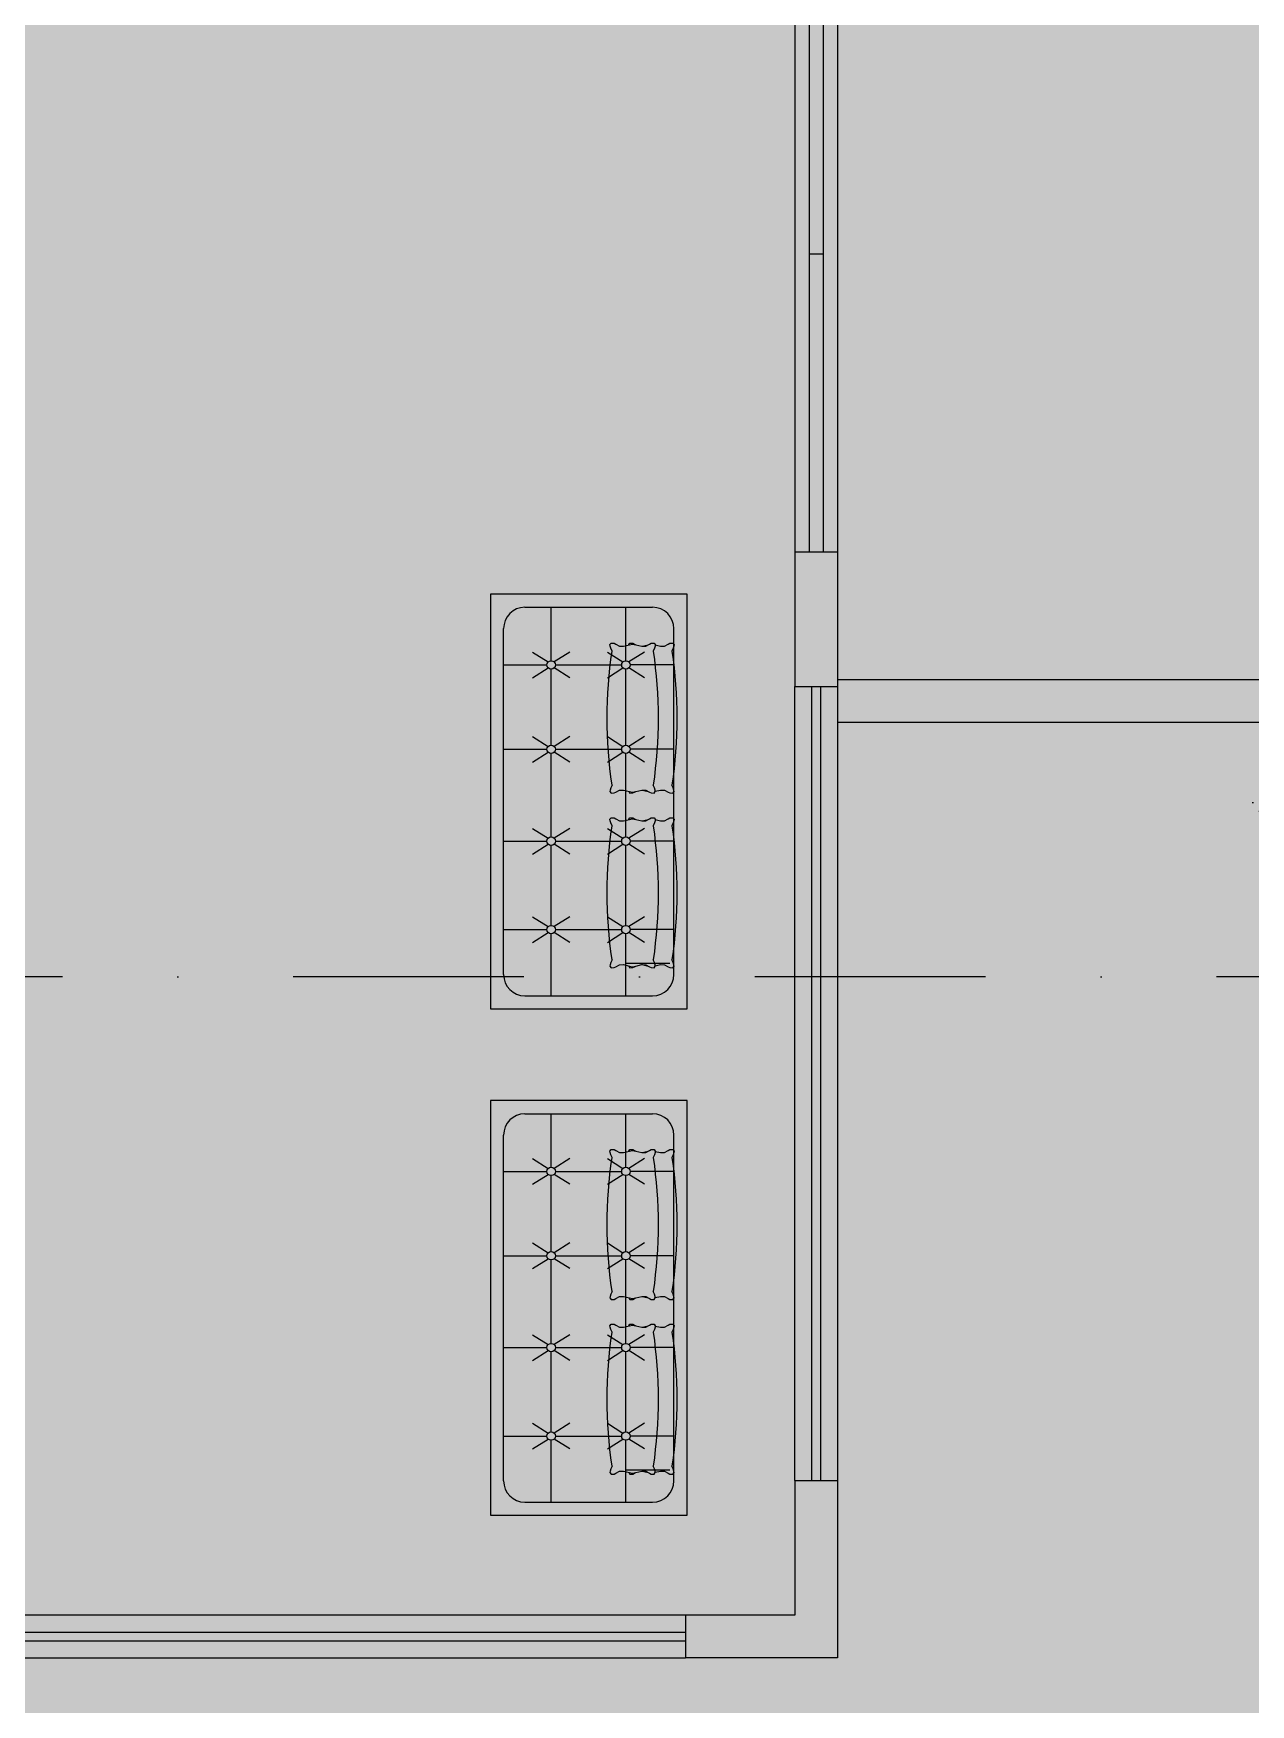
# Model space of a CAD drawing. Header units: centimetres. Extents: x 0 to 1099704, y -139216 to 99734.
# Drawn here: x 849746 to 850175, y -23243 to -22653 of the extents above; entities that cross this region are included whole.
import ezdxf

# ---------------------------------------------------------------- set-up
doc = ezdxf.new("R2010")
doc.units = ezdxf.units.CM
doc.header["$LTSCALE"] = 4
doc.linetypes.add('DASHDOT', pattern=[25.4, 12.7, -6.35, 0, -6.35])
for name, color, linetype in [('0.1', 1, 'Continuous'), ('0.2', 2, 'Continuous'), ('0.4', 4, 'Continuous'), ('0.6', 6, 'Continuous'), ('AIT-LAY-HTC', 254, 'Continuous'), ('AIT-LAY-MOB', 2, 'Continuous'), ('B-CORTE', 4, 'DASHDOT')]:
    doc.layers.add(name, color=color, linetype=linetype)

# ---------------------------------------------------------------- blocks, each defined once
blk = doc.blocks.new('A$C488113EE')
at = {"layer": 'AIT-LAY-HTC'}
h = blk.add_hatch(color=252, dxfattribs=at)
h.paths.add_polyline_path([(0.6737887888205023, 0.2598102904031308), (0.6825704459604651, 0.2765291510790462), (0.686741961552741, 0.2849983556306626), (0.6874667224078621, 0.2987345476632051), (0.6802739420997739, 0.3035019179134402), (0.6732953346212014, 0.3030251787246705), (0.6635821684544965, 0.2999555357794002), (0.650774633246499, 0.2937785234166661, 0.07309790113373814), (0.03669210851637672, 0.2937785234166661), (0.02388457330826554, 0.2999555357793788), (0.01417140714167431, 0.303025178724674), (0.007192799663073401, 0.3035019179134402), (1.935492832672026e-08, 0.2987345476631766), (0.0007247802101346679, 0.2849983556305773), (0.00489629580295059, 0.276529151079064), (0.01367795294234497, 0.2598102904032693), (0.01434502991551767, 0.2418521493647141), (0.008670229668496177, 0.2176499509981973), (0.01417140714170273, 0.2172741415127106), (0.0238845733082087, 0.2142044985675007), (0.03669210851637672, 0.2080274862047311, -0.07309790113373814), (0.650774633246499, 0.2080274862047311), (0.6635821684545817, 0.2142044985675149), (0.6732953346212298, 0.2172741415127071), (0.6787965120943227, 0.2176499509982008), (0.673121711847358, 0.2418521493647923)])
h.paths.add_polyline_path([(0.6729431969841073, 0.1568624521019757), (0.6731889211572479, 0.1579104299904692), (0.6737887888205307, 0.1740592531912881), (0.6825704459608914, 0.1907781138686353), (0.6867419615527126, 0.1992473184185393), (0.687466722407919, 0.212983510451263), (0.6802739420998591, 0.2177508807015052), (0.673295334621173, 0.2172741415127035), (0.6635821684546102, 0.2142044985674225), (0.650774633246499, 0.2080274862047311, 0.07309790113373814), (0.03669210851637672, 0.2080274862047311), (0.02388457330800975, 0.2142044985675149), (0.01417140714167431, 0.2172741415127035), (0.007192799663073401, 0.2177508807015016), (1.935498517013912e-08, 0.2129835104512097), (0.0007247802101346679, 0.1992473184185464), (0.004896295803632711, 0.1907781138645781), (0.01367795294231655, 0.1740592531912384), (0.01427782060568461, 0.1579104299903022), (0.0145235447787968, 0.1568624521020041), (0.007889004141105715, 0.128567100443302), (0.004990184934939634, 0.1139869334958696), (0.007889004140992029, 0.09940676654948888), (0.01434502991563136, 0.07187275483892464), (0.01367795294231655, 0.05391461380055773), (0.004896295803007433, 0.03719575312599588), (0.0007247802100778244, 0.02872654857315027), (1.935495674842969e-08, 0.01499035654061842), (0.007192799663073401, 0.01022298629034779), (0.01417140714167431, 0.01069972547908904), (0.02388457330815186, 0.01376936842437715), (0.03669210851637672, 0.01994638078712185, 0.07309790113373545), (0.6507746332464421, 0.01994638078712896), (0.6635821684544965, 0.01376936842437715), (0.673295334621173, 0.01069972547912101), (0.6802739420997739, 0.01022298629035134), (0.6874667224079758, 0.01499035654060776), (0.6867419615527126, 0.02872654857321422), (0.6825704459602093, 0.037195753124454), (0.6737887888205591, 0.05391461380061102), (0.6731217118472728, 0.07187275483872568), (0.67957773762177, 0.09940676654861491), (0.6824765568279361, 0.1139869334959869), (0.6795777376219405, 0.1285671004419626)])
h.paths.add_polyline_path([(1.47972342017971, 0.09940676654824188), (1.482622239385847, 0.1139869334959016), (1.479723420179624, 0.1285671004441191), (1.473088879542075, 0.1568624521019331), (1.473334603715131, 0.1579104299905048), (1.473934471378499, 0.1740592531913023), (1.482716128518462, 0.1907781138678537), (1.486887644110681, 0.1992473184185357), (1.48761240496583, 0.2129835104512239), (1.480419624657742, 0.2177508807015052), (1.473441017179169, 0.2172741415127071), (1.463727851012493, 0.2142044985674971), (1.45092031580441, 0.2080274862047311, 0.07309790113373472), (0.8368377910743163, 0.2080274862047311), (0.824030255866063, 0.2142044985675149), (0.8143170896996139, 0.2172741415127071), (0.807338482221013, 0.2177508807015087), (0.8001457019128964, 0.2129835104512168), (0.8008704627681595, 0.1992473184185677), (0.8050419783593838, 0.1907781138691895), (0.8138236355002846, 0.1740592531912171), (0.8144235031635674, 0.1579104299904941), (0.8146692273367933, 0.1568624521021), (0.8080346866988748, 0.1285671004427655), (0.8051358674928224, 0.1139869334959052), (0.8080346866990453, 0.099406766548924), (0.8144907124735141, 0.07187275483867239), (0.813823635500313, 0.05391461380067852), (0.8050419783611176, 0.0371957531259568), (0.8008704627680459, 0.02872654857326751), (0.8001457019128964, 0.01499035654061132), (0.8073384822209846, 0.01022298629034424), (0.8143170896995571, 0.01069972547911746), (0.824030255866063, 0.01376936842436649), (0.8368377910743163, 0.01994638078712185, 0.07309790113373886), (1.45092031580441, 0.01994638078711475), (1.463727851012635, 0.01376936842435939), (1.473441017179084, 0.01069972547909259), (1.480419624657685, 0.01022298629034779), (1.487612404965915, 0.01499035654059711), (1.486887644110681, 0.0287265485731929), (1.482716128518149, 0.03719575312391754), (1.473934471378442, 0.05391461380053997), (1.473267394405241, 0.07187275483878253)])
h.paths.add_polyline_path([(1.47393447137847, 0.2598102904031698), (1.482716128516813, 0.2765291510777672), (1.486887644110681, 0.2849983556305773), (1.487612404965915, 0.2987345476631944), (1.480419624657742, 0.3035019179134402), (1.473441017179141, 0.303025178724674), (1.463727851012493, 0.2999555357794108), (1.45092031580441, 0.2937785234166661, 0.07309790113373472), (0.8368377910743163, 0.2937785234166661), (0.8240302558661199, 0.2999555357794215), (0.8143170896996139, 0.3030251787246669), (0.8073384822209846, 0.3035019179134402), (0.8001457019128679, 0.2987345476631909), (0.8008704627681027, 0.2849983556306235), (0.805041978361487, 0.2765291510767796), (0.8138236355002277, 0.2598102904032658), (0.8144907124734857, 0.2418521493649273), (0.8088159122264358, 0.2176499509982044), (0.8143170896996708, 0.2172741415127106), (0.8240302558662904, 0.2142044985674403), (0.8368377910743163, 0.2080274862047311, -0.07309790113373472), (1.45092031580441, 0.2080274862047311), (1.463727851012408, 0.2142044985674545), (1.473441017179113, 0.2172741415127035), (1.478942194652291, 0.2176499509981973), (1.473267394405269, 0.241852149364842)])
blk.add_line((0.01901602203514585, 0.2849983556302398), (0.01901602203514585, 0.08430472682137591))
for points in [[(0.008670229668496177, 0.2176499509981973), (0.01434502991557451, 0.2418521493648775), (0.01367795294234497, 0.2598102904031983), (0.004896295802637951, 0.276529151078666), (0.0007247802101346679, 0.2849983556305808), (1.935495674842969e-08, 0.2987345476631909), (0.007192799663073401, 0.3035019179134402), (0.01417140714167431, 0.3030251787246705), (0.02388457330826554, 0.2999555357794357), (0.03669210851637672, 0.2937785234166661)], [(0.6787965120943795, 0.2176499509981973), (0.6731217118473012, 0.2418521493648775), (0.6737887888205307, 0.2598102904031983), (0.6825704459602946, 0.2765291510786945), (0.686741961552741, 0.2849983556305808), (0.687466722407919, 0.2987345476631909), (0.6802739420998023, 0.3035019179134402), (0.6732953346212014, 0.3030251787246705), (0.6635821684546102, 0.2999555357794357), (0.650774633246499, 0.2937785234166661)], [(0.8088159122264074, 0.2176499509981973), (0.8144907124735141, 0.2418521493648775), (0.8138236355002846, 0.2598102904031983), (0.8050419783605207, 0.2765291510786945), (0.8008704627680743, 0.2849983556305808), (0.8001457019128679, 0.2987345476631909), (0.8073384822209846, 0.3035019179134402), (0.8143170896996139, 0.3030251787246705), (0.8240302558662052, 0.2999555357794357), (0.8368377910743163, 0.2937785234166661)], [(1.478942194652319, 0.2176499509981973), (1.473267394405241, 0.2418521493648775), (1.47393447137847, 0.2598102904031983), (1.482716128518177, 0.276529151078666), (1.486887644110681, 0.2849983556305808), (1.487612404965859, 0.2987345476631909), (1.480419624657742, 0.3035019179134402), (1.473441017179141, 0.3030251787246705), (1.46372785101255, 0.2999555357794357), (1.45092031580441, 0.2937785234166661)], [(0.03669210851637672, 0.01994638078712185), (0.02388457330826554, 0.0137693684243807), (0.01417140714167431, 0.01069972547908904), (0.00719279966304498, 0.01022298629034779), (1.935495674842969e-08, 0.01499035654056868), (0.0007247802101346679, 0.02872654857317869), (0.004896295802637951, 0.03719575312509349), (0.01367795294234497, 0.05391461380056128), (0.01434502991557451, 0.071872754838882), (0.007889004141048872, 0.09940676654894176), (0.004990184934939634, 0.1139869334958981), (0.007889004141048872, 0.1285671004428544), (0.01434502991557451, 0.1561011121529425), (0.01367795294234497, 0.1740592531912348), (0.004896295802637951, 0.1907781138667595), (0.0007247802101346679, 0.1992473184186174), (1.935495674842969e-08, 0.2129835104512274), (0.007192799663073401, 0.2177508807015052), (0.01417140714167431, 0.2172741415127071), (0.02388457330826554, 0.2142044985674723), (0.03669210851637672, 0.2080274862047311)], [(0.01427782060562777, 0.1558144742132477), (0.01434502991557451, 0.1576237920508454), (0.00792175467040579, 0.1850181275128371)], [(0.6507746332464706, 0.01994638078712185), (0.6635821684546102, 0.0137693684243807), (0.6732953346212014, 0.01069972547911746), (0.6802739420998023, 0.01022298629034779), (0.687466722407919, 0.01499035654059711), (0.686741961552741, 0.02872654857320711), (0.6825704459602946, 0.03719575312509349), (0.6737887888205307, 0.05391461380058971), (0.6731217118473012, 0.07187275483891042), (0.6795777376217984, 0.09940676654897018), (0.6824765568279361, 0.1139869334959265), (0.6795777376217984, 0.1285671004428544), (0.6731217118473012, 0.1561011121529425), (0.6737887888205307, 0.1740592531912348), (0.6825704459602946, 0.1907781138667595), (0.686741961552741, 0.1992473184186174), (0.687466722407919, 0.2129835104512274), (0.6802739420998023, 0.2177508807015052), (0.6732953346212014, 0.2172741415127071), (0.6635821684546102, 0.2142044985674723), (0.650774633246499, 0.2080274862047311)], [(0.6731889211572479, 0.1558144742132761), (0.6731217118473012, 0.1576237920508738), (0.6795449870925268, 0.1850181275128371)], [(0.8368377910743163, 0.01994638078712185), (0.8240302558662052, 0.0137693684243807), (0.8143170896996139, 0.01069972547911746), (0.8073384822209846, 0.01022298629034779), (0.8001457019128679, 0.01499035654059711), (0.8008704627680743, 0.02872654857320711), (0.8050419783605207, 0.03719575312509349), (0.8138236355002846, 0.05391461380058971), (0.8144907124735141, 0.07187275483891042), (0.8080346866989885, 0.09940676654897018), (0.8051358674928792, 0.1139869334959265), (0.8080346866989885, 0.1285671004428544), (0.8144907124735141, 0.1561011121529425), (0.8138236355002846, 0.1740592531912348), (0.8050419783605207, 0.1907781138667595), (0.8008704627680743, 0.1992473184186174), (0.8001457019128679, 0.2129835104512274), (0.8073384822209846, 0.2177508807015052), (0.8143170896996139, 0.2172741415127071), (0.8240302558662052, 0.2142044985674723), (0.8368377910743163, 0.2080274862047311)], [(0.8144235031635674, 0.1558144742132761), (0.8144907124735141, 0.1576237920508738), (0.8080674372282886, 0.1850181275128371)], [(1.45092031580441, 0.01994638078712185), (1.46372785101255, 0.0137693684243807), (1.473441017179141, 0.01069972547908904), (1.480419624657742, 0.01022298629034779), (1.487612404965859, 0.01499035654056868), (1.486887644110681, 0.02872654857317869), (1.482716128518177, 0.03719575312509349), (1.47393447137847, 0.05391461380056128), (1.473267394405241, 0.071872754838882), (1.479723420179738, 0.09940676654894176), (1.482622239385876, 0.1139869334958981), (1.479723420179738, 0.1285671004428544), (1.473267394405241, 0.1561011121529425), (1.47393447137847, 0.1740592531912348), (1.482716128518177, 0.1907781138667595), (1.486887644110681, 0.1992473184186174), (1.487612404965859, 0.2129835104512274), (1.480419624657742, 0.2177508807015052), (1.473441017179141, 0.2172741415127071), (1.46372785101255, 0.2142044985674723), (1.45092031580441, 0.2080274862047311)], [(1.473334603715159, 0.1558144742132477), (1.473267394405241, 0.1576237920508454), (1.479690669650381, 0.1850181275128371)], [(0.008670229668496177, 0.09607495320559067), (0.00719279966304498, 0.09597402350228279), (1.935495674842969e-08, 0.1007413937525321), (0.0007247802101346679, 0.1144775857851705), (0.004896295802637951, 0.1229467903370285), (0.00792175467040579, 0.1287067766909793)], [(0.6787965120943795, 0.09607495320559067), (0.6802739420998023, 0.09597402350228279), (0.687466722407919, 0.1007413937525605), (0.686741961552741, 0.1144775857851705), (0.6825704459602946, 0.1229467903370285), (0.6795449870925268, 0.1287067766909793)], [(0.8088159122264074, 0.09607495320559067), (0.8073384822209846, 0.09597402350228279), (0.8001457019128679, 0.1007413937525605), (0.8008704627680743, 0.1144775857851705), (0.8050419783605207, 0.1229467903370285), (0.8080674372282886, 0.1287067766909793)], [(1.478942194652319, 0.09607495320559067), (1.480419624657742, 0.09597402350228279), (1.487612404965859, 0.1007413937525321), (1.486887644110681, 0.1144775857851705), (1.482716128518177, 0.1229467903370285), (1.479690669650381, 0.1287067766909793)]]:
    blk.add_lwpolyline(points)
for centre, radius, start, end in [((0.3437333708814378, -1.795205175731365), 2.111427770988389, 81.63846911779682, 98.36153088219987), ((1.143879053439349, -1.795205175731365), 2.111427770988389, 81.63846911779682, 98.36153088219987), ((0.3437333708814378, -1.880956212943328), 2.111427770988389, 81.63846911779682, 98.36153088219987), ((1.143879053439349, -1.880956212943328), 2.111427770988389, 81.63846911779682, 98.36153088219987), ((0.3437333708814663, 2.108930079935124), 2.111427770988327, 261.6384691177968, 278.3615308822032), ((1.143879053439349, 2.108930079935096), 2.111427770988327, 261.6384691177968, 278.3615308822032)]:
    blk.add_arc(centre, radius, start, end)
blk = doc.blocks.new('A$C5116721E')
at = {"layer": 'AIT-LAY-HTC'}
blk.add_hatch(color=252, dxfattribs=at).paths.add_polyline_path([(1.859999996661494, 0.8600000239219776), (-0.04000000333849907, 0.8600000239219776), (-0.04000000333849926, -0.03999997607780792), (1.859999996661494, -0.03999997607780777)])
h = blk.add_hatch(color=255, dxfattribs=at)
edge = h.paths.add_edge_path()
edge.add_line((1.799999996661512, 0.5822222461448945), (1.555121407617008, 0.5822222461447808))
edge.add_ellipse((1.535815036425873, 0.5822222461447808), major_axis=(-0.01365166598936922, 0.01365166598936922), ratio=0.999999999998086, start_angle=225.0000000000549, end_angle=314.9999999999452)
edge.add_line((1.535815036425873, 0.6015286173359158), (1.535815036425873, 0.8000000239219904))
edge.add_line((1.535815036425873, 0.8000000239219904), (1.702222218883691, 0.800000023921978))
edge.add_ellipse((1.702222218883691, 0.7022222461441299), major_axis=(-0.06913932971606143, 0.0691393297160614), ratio=0.9999999999999098, start_angle=225.0000000000026, end_angle=314.99999999999744, ccw=False)
edge.add_line((1.799999996661512, 0.7022222461441299), (1.799999996661512, 0.5822222461448945))
edge = h.paths.add_edge_path()
edge.add_ellipse((1.535815036425873, 0.5822222461447808), major_axis=(0.01365166598936034, 0.01365166598936034), ratio=0.9999999999993872, start_angle=45.00000000001755, end_angle=134.9999999999824)
edge.add_line((1.516508665234738, 0.5822222461447808), (1.16865360728633, 0.5822222461447808))
edge.add_ellipse((1.149347236095196, 0.5822222461447808), major_axis=(0.0136516659893573, 0.0136516659893573), ratio=0.9999999999998321, start_angle=314.9999999999952, end_angle=405.0000000000048)
edge.add_line((1.149347236095196, 0.6015286173359158), (1.149347236095196, 0.8000000239220171))
edge.add_line((1.149347236095196, 0.8000000239220171), (1.535815036425873, 0.8000000239219904))
edge.add_line((1.535815036425873, 0.8000000239219904), (1.535815036425873, 0.6015286173359158))
edge = h.paths.add_edge_path()
edge.add_ellipse((1.535815036425873, 0.2400000239223772), major_axis=(0.01365166598936034, 0.01365166598936034), ratio=0.9999999999993872, start_angle=45.00000000001755, end_angle=134.9999999999824)
edge.add_line((1.516508665234738, 0.2400000239223772), (1.16865360728633, 0.2400000239223772))
edge.add_ellipse((1.149347236095196, 0.2400000239223772), major_axis=(0.01365166598935641, 0.01365166598935641), ratio=0.9999999999999623, start_angle=314.9999999999989, end_angle=405.000000000001)
edge.add_line((1.149347236095196, 0.2593063951135122), (1.149347236095196, 0.5629158749536476))
edge.add_ellipse((1.149347236095196, 0.5822222461447808), major_axis=(-0.01365166598935641, 0.01365166598935641), ratio=0.9999999999998702, start_angle=134.9999999999963, end_angle=225.0000000000037)
edge.add_line((1.16865360728633, 0.5822222461447808), (1.516508665234738, 0.5822222461447808))
edge.add_ellipse((1.535815036425873, 0.5822222461447808), major_axis=(0.01365166598935641, 0.01365166598935641), ratio=0.9999999999998701, start_angle=134.9999999999963, end_angle=225.0000000000037)
edge.add_line((1.535815036425873, 0.5629158749536476), (1.535815036425873, 0.2593063951135122))
edge = h.paths.add_edge_path()
edge.add_line((1.535815036425845, 0.02000002392218292), (1.149347236095196, 0.02000002392212785))
edge.add_line((1.149347236095196, 0.02000002392212785), (1.149347236095196, 0.2206936527312422))
edge.add_ellipse((1.149347236095196, 0.2400000239223772), major_axis=(-0.01365166598935641, 0.01365166598935642), ratio=0.999999999999962, start_angle=134.9999999999989, end_angle=225.0000000000011)
edge.add_line((1.16865360728633, 0.2400000239223772), (1.516508665234738, 0.2400000239223772))
edge.add_ellipse((1.535815036425873, 0.2400000239223772), major_axis=(0.01365166598935641, 0.01365166598935641), ratio=0.9999999999999623, start_angle=134.9999999999989, end_angle=225.0000000000011)
edge.add_line((1.535815036425873, 0.2206936527312422), (1.535815036425845, 0.02000002392218292))
edge = h.paths.add_edge_path()
edge.add_ellipse((1.702222218883691, 0.1177778017000559), major_axis=(0.06913932971610161, 0.06913932971610162), ratio=0.9999999999993285, start_angle=225.0000000000192, end_angle=314.9999999999808, ccw=False)
edge.add_line((1.702222218883691, 0.02000002392220779), (1.535815036425873, 0.02000002392218292))
edge.add_line((1.535815036425873, 0.02000002392218292), (1.535815036425873, 0.2206936527312422))
edge.add_ellipse((1.535815036425873, 0.2400000239223772), major_axis=(0.01365166598935001, 0.01365166598935001), ratio=0.999999999999428, start_angle=225.0000000000164, end_angle=314.9999999999836)
edge.add_line((1.55512140761698, 0.2400000239223772), (1.799999996661569, 0.2400000239224909))
edge.add_line((1.799999996661569, 0.2400000239224909), (1.799999996661569, 0.1177778017000861))
edge = h.paths.add_edge_path()
edge.add_line((1.799999996661569, 0.2400000239224909), (1.555121407617008, 0.2400000239223772))
edge.add_ellipse((1.535815036425873, 0.2400000239223772), major_axis=(-0.0136516659893701, 0.0136516659893701), ratio=0.9999999999979559, start_angle=225.0000000000586, end_angle=314.9999999999415)
edge.add_line((1.535815036425873, 0.2593063951135122), (1.535815036425873, 0.5629158749536476))
edge.add_ellipse((1.535815036425873, 0.5822222461447808), major_axis=(0.01365166598934875, 0.01365166598934875), ratio=0.9999999999995202, start_angle=225.0000000000138, end_angle=314.9999999999862)
edge.add_line((1.55512140761698, 0.5822222461447808), (1.799999996661512, 0.5822222461448945))
edge.add_line((1.799999996661512, 0.5822222461448945), (1.799999996661569, 0.2400000239224909))
edge = h.paths.add_edge_path()
edge.add_line((1.130040864904061, 0.5822222461447808), (0.747700340104501, 0.5822222461447808))
edge.add_ellipse((0.728393968913366, 0.5822222461447808), major_axis=(0.0136516659893573, 0.0136516659893573), ratio=0.9999999999998321, start_angle=314.9999999999952, end_angle=405.0000000000048)
edge.add_line((0.728393968913366, 0.6015286173359158), (0.7283939689133376, 0.8000000239220473))
edge.add_line((0.7283939689133376, 0.8000000239220473), (1.149347236095196, 0.8000000239220171))
edge.add_line((1.149347236095196, 0.8000000239220171), (1.149347236095196, 0.6015286173359158))
edge.add_ellipse((1.149347236095196, 0.5822222461447808), major_axis=(-0.01365166598935729, 0.0136516659893573), ratio=0.9999999999998321, start_angle=-45.0000000000048, end_angle=45.0000000000048)
edge = h.paths.add_edge_path()
edge.add_ellipse((1.149347236095196, 0.2400000239223772), major_axis=(-0.01365166598935641, 0.01365166598935642), ratio=0.999999999999962, start_angle=-45.00000000000109, end_angle=45.00000000000109)
edge.add_line((1.130040864904061, 0.2400000239223772), (0.747700340104501, 0.2400000239223772))
edge.add_ellipse((0.728393968913366, 0.2400000239223772), major_axis=(0.01365166598935641, 0.01365166598935641), ratio=0.9999999999999623, start_angle=314.9999999999989, end_angle=405.000000000001)
edge.add_line((0.728393968913366, 0.2593063951135122), (0.728393968913366, 0.5629158749536476))
edge.add_ellipse((0.728393968913366, 0.5822222461447808), major_axis=(-0.01365166598935641, 0.01365166598935641), ratio=0.9999999999998702, start_angle=134.9999999999963, end_angle=225.0000000000037)
edge.add_line((0.747700340104501, 0.5822222461447808), (1.130040864904061, 0.5822222461447808))
edge.add_ellipse((1.149347236095196, 0.5822222461447808), major_axis=(0.01365166598935641, 0.01365166598935641), ratio=0.9999999999998701, start_angle=134.9999999999963, end_angle=225.0000000000037)
edge.add_line((1.149347236095196, 0.5629158749536476), (1.149347236095196, 0.2593063951135122))
edge = h.paths.add_edge_path()
edge.add_line((1.149347236095196, 0.02000002392212785), (0.7283939689133376, 0.02000002392206746))
edge.add_line((0.7283939689133376, 0.02000002392206746), (0.728393968913366, 0.2206936527312422))
edge.add_ellipse((0.728393968913366, 0.2400000239223772), major_axis=(-0.01365166598935641, 0.01365166598935642), ratio=0.999999999999962, start_angle=134.9999999999989, end_angle=225.0000000000011)
edge.add_line((0.747700340104501, 0.2400000239223772), (1.130040864904061, 0.2400000239223772))
edge.add_ellipse((1.149347236095196, 0.2400000239223772), major_axis=(0.01365166598935641, 0.01365166598935641), ratio=0.9999999999999623, start_angle=134.9999999999989, end_angle=225.0000000000011)
edge.add_line((1.149347236095196, 0.2206936527312422), (1.149347236095196, 0.02000002392212785))
edge = h.paths.add_edge_path()
edge.add_line((0.7283939689133376, 0.02000002392206746), (0.3232453748628643, 0.02000002392200884))
edge.add_line((0.3232453748628643, 0.02000002392200884), (0.3232453748628643, 0.2206936527312404))
edge.add_ellipse((0.3232453748628643, 0.2400000239223754), major_axis=(-0.01365166598935641, 0.01365166598935642), ratio=0.999999999999962, start_angle=134.9999999999989, end_angle=225.0000000000064)
edge.add_line((0.3425517460539993, 0.2400000239223772), (0.7090875977222311, 0.2400000239223772))
edge.add_ellipse((0.728393968913366, 0.2400000239223772), major_axis=(0.01365166598935641, 0.01365166598935641), ratio=0.9999999999999623, start_angle=134.9999999999989, end_angle=225.0000000000011)
edge.add_line((0.728393968913366, 0.2206936527312422), (0.7283939689133376, 0.02000002392206746))
edge = h.paths.add_edge_path()
edge.add_ellipse((0.728393968913366, 0.2400000239223772), major_axis=(-0.01365166598935641, 0.01365166598935642), ratio=0.999999999999962, start_angle=-45.00000000000109, end_angle=45.00000000000109)
edge.add_line((0.7090875977222311, 0.2400000239223772), (0.3425517460539993, 0.2400000239223772))
edge.add_ellipse((0.3232453748628643, 0.2400000239223754), major_axis=(-0.01365166598936922, 0.01365166598936922), ratio=0.999999999998086, start_angle=225.0000000000601, end_angle=314.9999999999452)
edge.add_line((0.3232453748628643, 0.2593063951135104), (0.3232453748628643, 0.5629158749536458))
edge.add_ellipse((0.3232453748628643, 0.582222246144779), major_axis=(0.01365166598935553, 0.01365166598935553), ratio=0.9999999999999998, start_angle=225, end_angle=315.0000000000053)
edge.add_line((0.3425517460539993, 0.5822222461447808), (0.7090875977222311, 0.5822222461447808))
edge.add_ellipse((0.728393968913366, 0.5822222461447808), major_axis=(0.01365166598935641, 0.01365166598935641), ratio=0.9999999999998701, start_angle=134.9999999999963, end_angle=225.0000000000037)
edge.add_line((0.728393968913366, 0.5629158749536476), (0.728393968913366, 0.2593063951135122))
edge = h.paths.add_edge_path()
edge.add_ellipse((0.728393968913366, 0.5822222461447808), major_axis=(-0.01365166598935729, 0.0136516659893573), ratio=0.9999999999998321, start_angle=-45.0000000000048, end_angle=45.0000000000048)
edge.add_line((0.7090875977222311, 0.5822222461447808), (0.3425517460539993, 0.5822222461447808))
edge.add_ellipse((0.3232453748628643, 0.582222246144779), major_axis=(-0.01365166598936922, 0.01365166598936922), ratio=0.999999999998086, start_angle=225.0000000000601, end_angle=314.9999999999452)
edge.add_line((0.3232453748628643, 0.601528617335914), (0.3232453748628643, 0.8000000239220757))
edge.add_line((0.3232453748628643, 0.8000000239220757), (0.7283939689133376, 0.8000000239220473))
edge.add_line((0.7283939689133376, 0.8000000239220473), (0.728393968913366, 0.6015286173359158))
edge = h.paths.add_edge_path()
edge.add_ellipse((0.3232453748628643, 0.582222246144779), major_axis=(-0.01365166598935729, 0.0136516659893573), ratio=0.9999999999998321, start_angle=-45.0000000000048, end_angle=45.0000000000048)
edge.add_line((0.3039390036717293, 0.582222246144779), (0.0199999966615394, 0.5822222461446653))
edge.add_line((0.0199999966615394, 0.5822222461446653), (0.0199999966615394, 0.7022222461442116))
edge.add_ellipse((0.1177777744393893, 0.7022222461442418), major_axis=(-0.06913932971607029, 0.06913932971607029), ratio=0.999999999999944, start_angle=-45.00000000000148, end_angle=45.00000000001933, ccw=False)
edge.add_line((0.1177777744393893, 0.8000000239220899), (0.3232453748628643, 0.8000000239220757))
edge.add_line((0.3232453748628643, 0.8000000239220757), (0.3232453748628643, 0.601528617335914))
edge = h.paths.add_edge_path()
edge.add_ellipse((0.3232453748628643, 0.2400000239223754), major_axis=(-0.01365166598935641, 0.01365166598935642), ratio=0.999999999999962, start_angle=-45.00000000000109, end_angle=45.00000000000109)
edge.add_line((0.3039390036717293, 0.2400000239223754), (0.01999999666151098, 0.2400000239223754))
edge.add_line((0.01999999666151098, 0.2400000239223754), (0.0199999966615394, 0.5822222461446653))
edge.add_line((0.0199999966615394, 0.5822222461446653), (0.3039390036717293, 0.582222246144779))
edge.add_ellipse((0.3232453748628643, 0.582222246144779), major_axis=(0.01365166598935641, 0.01365166598935641), ratio=0.9999999999998701, start_angle=134.9999999999963, end_angle=225.0000000000037)
edge.add_line((0.3232453748628643, 0.5629158749536458), (0.3232453748628643, 0.2593063951135104))
edge = h.paths.add_edge_path()
edge.add_line((0.3232453748628643, 0.02000002392200884), (0.1177777744393893, 0.02000002392197864))
edge.add_ellipse((0.1177777744393609, 0.1177778016998268), major_axis=(-0.06913932971607709, 0.06913932971607709), ratio=0.9999999999997476, start_angle=44.999999999989484, end_angle=135.0000000000094, ccw=False)
edge.add_line((0.01999999666151098, 0.117777801699857), (0.01999999666151098, 0.2400000239223754))
edge.add_line((0.01999999666151098, 0.2400000239223754), (0.3039390036717293, 0.2400000239223754))
edge.add_ellipse((0.3232453748628643, 0.2400000239223754), major_axis=(0.01365166598935641, 0.01365166598935641), ratio=0.9999999999999623, start_angle=134.9999999999989, end_angle=225.0000000000011)
edge.add_line((0.3232453748628643, 0.2206936527312404), (0.3232453748628643, 0.02000002392200884))
for p, q in [((0.1177777744393893, 0.8000000239220899), (1.702222218883691, 0.800000023921978)), ((0.3232453748628643, 0.8000000239219762), (0.3232453748628643, 0.6015286173359993)), ((0.7283939689133376, 0.800000023921978), (0.728393968913366, 0.601528617336001)), ((1.149347236095196, 0.800000023921978), (1.149347236095196, 0.601528617336001)), ((1.535815036425845, 0.800000023921978), (1.535815036425873, 0.601528617336001)), ((0.0199999966615394, 0.7022222461442116), (0.01999999666151098, 0.117777801699857)), ((1.799999996661512, 0.7022222461440997), (1.799999996661569, 0.1177778017000861)), ((0.2645115360323587, 0.6670889080882443), (0.3095937088734786, 0.5958739121341079)), ((0.3819792136933415, 0.6670889080882443), (0.3368970408522216, 0.5958739121341079)), ((0.6696601300828604, 0.6670889080882461), (0.7147423029239803, 0.5958739121341097)), ((0.6696601300828604, 0.6670889080882461), (0.7147423029239803, 0.5958739121341097)), ((0.7871278077438433, 0.6670889080882461), (0.7420456349027234, 0.5958739121341097)), ((0.7871278077438433, 0.6670889080882461), (0.7420456349027234, 0.5958739121341097)), ((1.090613397264718, 0.6670889080882461), (1.135695570105838, 0.5958739121341097)), ((1.208081074925701, 0.6670889080882461), (1.162998902084581, 0.5958739121341097)), ((1.477081197595368, 0.6670889080882461), (1.522163370436516, 0.5958739121341097)), ((1.594548875256379, 0.6670889080882461), (1.549466702415231, 0.5958739121341097)), ((0.01999999666151098, 0.5822222461446653), (0.3039390036717293, 0.582222246144779)), ((0.2645115360323587, 0.4973555842014559), (0.3095937088734786, 0.5685705801554501)), ((0.3232453748628643, 0.5629158749537009), (0.3232453748628643, 0.259306395113482)), ((0.3819792136933415, 0.4973555842014559), (0.3368970408522216, 0.5685705801554501)), ((0.3425517460539993, 0.5822222461447808), (0.7090875977222311, 0.5822222461447808)), ((0.6696601300828604, 0.4973555842014576), (0.7147423029239803, 0.5685705801554519)), ((0.6696601300828604, 0.4973555842014576), (0.7147423029239803, 0.5685705801554519)), ((0.728393968913366, 0.5629158749537027), (0.728393968913366, 0.2593063951134837)), ((0.7871278077438433, 0.4973555842014576), (0.7420456349027234, 0.5685705801554519)), ((0.7871278077438433, 0.4973555842014576), (0.7420456349027234, 0.5685705801554519)), ((0.747700340104501, 0.5822222461447808), (1.130040864904061, 0.5822222461447808)), ((1.090613397264718, 0.4973555842014576), (1.135695570105838, 0.5685705801554519)), ((1.149347236095196, 0.5629158749537027), (1.149347236095196, 0.2593063951134837)), ((1.208081074925701, 0.4973555842014576), (1.162998902084581, 0.5685705801554519)), ((1.16865360728633, 0.5822222461447808), (1.516508665234738, 0.5822222461447808)), ((1.477081197595368, 0.4973555842014576), (1.522163370436516, 0.5685705801554519)), ((1.535815036425873, 0.5629158749537027), (1.535815036425873, 0.2593063951134837)), ((1.594548875256379, 0.4973555842014576), (1.549466702415231, 0.5685705801554519)), ((1.555121407617008, 0.5822222461447808), (1.799999996661569, 0.5822222461448945)), ((0.2645115360323587, 0.3248666858658407), (0.3095937088734786, 0.2536516899117043)), ((0.3819792136933415, 0.3248666858658407), (0.3368970408522216, 0.2536516899117043)), ((0.6696601300828604, 0.3248666858658424), (0.7147423029239803, 0.2536516899117061)), ((0.7871278077438433, 0.3248666858658424), (0.7420456349027234, 0.2536516899117061)), ((1.090613397264718, 0.3248666858658424), (1.135695570105838, 0.2536516899117061)), ((1.208081074925701, 0.3248666858658424), (1.162998902084581, 0.2536516899117061)), ((1.477081197595368, 0.3248666858658424), (1.522163370436516, 0.2536516899117061)), ((1.594548875256379, 0.3248666858658424), (1.549466702415231, 0.2536516899117061)), ((0.01999999666151098, 0.2400000239223754), (0.3039390036717293, 0.2400000239223754)), ((0.3425517460539993, 0.2400000239223772), (0.7090875977222311, 0.2400000239223772)), ((0.747700340104501, 0.2400000239223772), (1.130040864904061, 0.2400000239223772)), ((1.16865360728633, 0.2400000239223772), (1.516508665234738, 0.2400000239223772)), ((1.555121407617008, 0.2400000239223772), (1.799999996661569, 0.2400000239224909)), ((0.2645115360323587, 0.1551333619789386), (0.3095937088734786, 0.2263483579330465)), ((0.3232453748628643, 0.02000002392243339), (0.3232453748628643, 0.2206936527312973)), ((0.3819792136933415, 0.1551333619789386), (0.3368970408522216, 0.2263483579330465)), ((0.6696601300828604, 0.1551333619789403), (0.7147423029239803, 0.2263483579330483)), ((0.7283939689133376, 0.02000002392243516), (0.728393968913366, 0.220693652731299)), ((0.7871278077438433, 0.1551333619789403), (0.7420456349027234, 0.2263483579330483)), ((1.090613397264718, 0.1551333619789403), (1.135695570105838, 0.2263483579330483)), ((1.149347236095196, 0.02000002392243516), (1.149347236095196, 0.220693652731299)), ((1.208081074925701, 0.1551333619789403), (1.162998902084581, 0.2263483579330483)), ((1.477081197595368, 0.1551333619789403), (1.522163370436516, 0.2263483579330483)), ((1.535815036425873, 0.02000002392243516), (1.535815036425873, 0.220693652731299)), ((1.594548875256379, 0.1551333619789403), (1.549466702415231, 0.2263483579330483)), ((0.1177777744393893, 0.02000002392197864), (1.702222218883691, 0.02000002392220779))]:
    blk.add_line(p, q)
blk.add_lwpolyline([(1.859999996661494, 0.8600000239219776), (-0.04000000333849907, 0.8600000239219776), (-0.04000000333849926, -0.03999997607780792), (1.859999996661494, -0.03999997607780777)], close=True)
for centre in [(0.3232453748628643, 0.582222246144779), (0.728393968913366, 0.5822222461447808), (0.728393968913366, 0.5822222461447808), (1.149347236095196, 0.5822222461447808), (1.535815036425873, 0.5822222461447808), (0.3232453748628643, 0.2400000239223754), (0.728393968913366, 0.2400000239223772), (1.149347236095196, 0.2400000239223772), (1.535815036425873, 0.2400000239223772)]:
    blk.add_circle(centre, 0.01930637119113462)
for centre, start, end in [((0.1177777744393893, 0.7022222461442116), 90, 180), ((1.702222218883691, 0.7022222461440997), 0, 89.99999999999675), ((0.1177777744393609, 0.117777801699857), 180, 270), ((1.702222218883691, 0.1177778017000861), 270.0000000000032, 0)]:
    blk.add_arc(centre, 0.09777777777784902, start, end)
at = {"extrusion": (0, 0, -1), "zscale": -1, "rotation": 180}
blk.add_blockref('A$C488113EE', (-0.1485327096885669, 0.3229864360853423), dxfattribs=at)

msp = doc.modelspace()

# ---------------------------------------------------------------- hatches: boundary and pattern name
at = {"layer": '0.2', "true_color": 0x000000}
h = msp.add_hatch(color=18, dxfattribs=at)
h.dxf.hatch_style = 1
h.paths.add_polyline_path([(849191.9843770532, -22981.03568594247), (849176.9843770532, -22981.03568594247), (849176.9843770532, -22985.89706756994), (849191.9843770532, -22985.89706756994)])
h.paths.add_polyline_path([(849656.9843770532, -22836.03568594247), (849632.5874046624, -22836.03568594247), (849632.5874046624, -22851.03568594247), (849641.9843770532, -22851.03568594247), (849641.9843770532, -22985.89706756994), (849656.9843770532, -22985.89706756994)])
h.paths.add_polyline_path([(849883.9843770531, -22611.11545228361), (849573.9843770531, -22611.11545228361), (849563.9843770531, -22611.11545228361), (849563.9843770531, -22601.11545228361), (849548.9843770531, -22601.11545228361), (849548.9843770531, -22611.11545228361), (849348.9843770532, -22611.11545228361), (849348.9843770532, -22251.11545228361), (849403.9843770531, -22251.11545228361), (849403.9843770531, -22236.11545228361), (849333.9843770531, -22236.11545228361), (849198.9843770532, -22236.11545228362), (849198.9843770532, -22251.11545228362), (849333.9843770532, -22251.11545228362), (849333.9843770532, -22611.11545228362), (849323.9843770532, -22611.11545228362), (849323.9843770532, -22626.11545228362), (849348.9843770532, -22626.11545228362), (849573.9843770531, -22626.11545228361), (849883.9843770531, -22626.11545228361)])
h.paths.add_polyline_path([(850028.9843770531, -22236.11545228361), (849878.9843770531, -22236.11545228361), (849878.9843770531, -22251.11545228361), (850013.9843770531, -22251.11545228361), (850013.9843770531, -22611.11545228361), (850003.9843770531, -22611.11545228361), (850003.9843770531, -22626.11545228361), (850028.9843770531, -22626.11545228361)])
h.paths.add_polyline_path([(849563.9843770531, -22251.11545228361), (849698.9843770531, -22251.11545228361), (849698.9843770531, -22236.11545228361), (849548.9843770531, -22236.11545228361), (849493.9843770531, -22236.11545228361), (849493.9843770531, -22251.11545228361), (849548.9843770531, -22251.11545228361), (849548.9843770531, -22481.11545228361), (849563.9843770531, -22481.11545228361)], flags=17)
h.paths.add_polyline_path([(851438.2171221966, -22881.11209637075), (850028.9843770531, -22881.11209637074), (850028.9843770531, -22883.53568594248), (850028.9843770531, -22896.11209637074), (851423.2171221966, -22896.11209637075), (851423.2171221966, -22985.89706756994), (851438.2171221966, -22985.89706756994)])
h.paths.add_polyline_path([(851438.2171221966, -22279.57963985066), (852668.2171221966, -22279.57963985066), (852668.2171221966, -22594.57628393779), (851603.2171221967, -22594.57628393779), (851603.2171221967, -22609.57628393779), (852668.2171221966, -22609.57628393779), (852683.2171221966, -22609.57628393779), (852683.2171221966, -22264.57963985066), (851423.2171221966, -22264.57963985066), (851423.2171221966, -22626.11545228361), (850028.9843770531, -22626.11545228361), (850028.9843770531, -22641.11545228361), (851438.2171221966, -22641.11545228361)])
h.paths.add_polyline_path([(851438.2171221966, -22985.89706756994), (851423.2171221966, -22985.89706756994), (851423.2171221966, -23970.57963985065), (850405.2171221967, -23970.57963985065), (850405.2171221967, -24900.57963985065), (850641.8177724822, -24900.57963985065), (850641.8177724822, -24885.57963985065), (850420.2171221967, -24885.57963985065), (850420.2171221967, -24285.57963985065), (850531.8177724822, -24285.57963985065), (850531.8177724822, -24270.57963985065), (850420.2171221967, -24270.57963985065), (850420.2171221967, -23985.57963985065), (851438.2171221966, -23985.57963985065)])
h = msp.add_hatch(color=18, dxfattribs=at)
h.dxf.hatch_style = 1
h.paths.add_polyline_path([(850028.9843770531, -22836.03568594248), (850023.9843770531, -22836.03568594248), (850018.9843770531, -22836.03568594248), (850013.9843770531, -22836.03568594248), (850013.9843770531, -22883.53568594248), (850028.9843770531, -22883.53568594248)])
h = msp.add_hatch(color=18, dxfattribs=at)
h.dxf.hatch_style = 1
h.paths.add_polyline_path([(850028.9843770531, -23163.53568594248), (850013.9843770531, -23163.53568594248), (850013.9843770531, -23211.03568594247), (849975.4843770532, -23211.03568594247), (849975.4843770532, -23226.03568594247), (850028.9843770531, -23226.03568594247)])
at = {"layer": '0.4', "true_color": 0xf8f3ec}
h = msp.add_hatch(color=7, dxfattribs=at)
h.dxf.hatch_style = 1
h.paths.add_polyline_path([(861342.4613062439, -28259.32218729638), (861342.4613062439, -19037.77254607299), (839953.6544866126, -19037.77254607299), (839953.6544866126, -28259.32218729638)])
at = {"layer": '0.6'}
h = msp.add_hatch(dxfattribs=at)
h.set_pattern_fill('AR-SAND', color=4, scale=8)
h.set_pattern_definition([(37.50000000000001, (164770.3717682944, -70446.88349858893), (-12.80025036787237, 391.5305898634739), [0, -308.864, 0, -345.44, 0, -330.2]), (7.499999999999999, (164770.3717682944, -70446.88349858893), (359.6186265104021, 573.4600804546834), [0, -166.624, 0, -278.384, 0, -106.68]), (327.5, (164520.4357682944, -70446.88349858893), (632.7938961931663, 1.14974774283661), [0, -101.6, 0, -365.76, 0, -477.52]), (317.5, (164520.4357682944, -70446.88349858893), (610.8451619778377, 178.343458605773), [0, -50.8, 0, -239.776, 0, -274.32])])
h.paths.add_polyline_path([(847029.493582481, -24402.35803356353), (847029.493582481, -24552.35803356353), (847028.9779372601, -25067.34132967043), (848085.2081816171, -25064.45388535614), (848085.2081816171, -24749.45388535614), (848085.2081816171, -23226.03568594248), (845793.9843770533, -23226.03568594247), (845793.9843770533, -22236.11545228361), (850028.9843770532, -22236.11545228361), (850028.9843770532, -22626.11545228361), (851423.2171221967, -22626.11545228361), (851423.2171221967, -22264.57963985066), (856255.2171221968, -22264.57963985066), (856255.2171221968, -24502.38253884154), (856528.5551048538, -24502.38253884154), (857366.485063106, -22086.11545228362), (844366.0450631086, -22086.11545228362), (843984.1592967254, -25075.66503022591), (844426.2917885046, -25074.45636104002), (844424.9099322843, -24568.97186336245), (844424.9099322843, -23258.97186336222), (845409.9099322843, -23258.97186336222), (845409.9099322843, -23588.97186336222), (846464.9099322844, -23588.97186336222), (846464.9099322844, -24402.35803356353)])
h.paths.add_polyline_path([(855035.2171221965, -23970.57963985065), (855035.2171221969, -23194.57963985066), (852888.2171221967, -23194.57963985066), (852888.2171221967, -22896.11209637074), (852683.2171221968, -22896.11209637074), (852683.2171221968, -23970.57963985065)], flags=17)
h.paths.add_polyline_path([(851453.2171221967, -23970.57963985065), (851453.2171221967, -22896.11209637074), (850028.9843770532, -22896.11209637074), (850028.9843770532, -23226.03568594247), (848841.9843770532, -23226.03568594247), (848841.9843770532, -23441.03568594249), (848841.9843770533, -23970.57963985065)], flags=17)
h.paths.add_polyline_path([(846909.2244930629, -23971.9083594683), (847585.6757751142, -23971.9083594683), (847585.6757751142, -23848.64682100675), (846909.2244930629, -23848.64682100675)], flags=16)
h.paths.add_polyline_path([(848083.9284586846, -23837.52334034714), (848083.9284586846, -23540.82883485264), (848031.1020850582, -23540.82883485264), (848031.1020850582, -23837.52334034714)], flags=16)
h.paths.add_polyline_path([(853624.8800301066, -23681.776107387), (854301.3313121579, -23681.776107387), (854301.3313121579, -23558.51456892546), (853624.8800301066, -23558.51456892546)], flags=16)
h.paths.add_polyline_path([(849927.4139533694, -23613.22896367017), (850603.8652354206, -23613.22896367017), (850603.8652354206, -23489.96742520863), (849927.4139533694, -23489.96742520863)], flags=16)
h.paths.add_polyline_path([(848903.6997061255, -23837.52334034714), (848903.6997061255, -23540.82883485264), (848850.8733324992, -23540.82883485264), (848850.8733324992, -23837.52334034714)], flags=16)

# ---------------------------------------------------------------- linework, layer by layer
at = {"layer": '0.1'}
for p, q in [((850013.9843770531, -22626.11545228361), (850013.9843770531, -22836.03568594248)), ((850028.9843770531, -22626.11545228361), (850028.9843770531, -22836.03568594248))]:
    msp.add_line(p, q, dxfattribs=at)
at = {"layer": '0.2'}
for p, q in [((850018.9843770531, -22626.11545228361), (850018.9843770531, -22836.03568594248)), ((850023.9843770531, -22626.11545228361), (850023.9843770531, -22836.03568594248)), ((850023.9843770531, -22731.07556911304), (850018.9843770531, -22731.07556911304)), ((850013.9843770531, -23163.53568594248), (850013.9843770529, -22883.53568594248)), ((850019.9843770531, -23163.53568594247), (850019.9843770529, -22883.53568594248)), ((850022.9843770531, -22883.53568594248), (850022.9843770531, -23163.53568594248)), ((850028.9843770529, -22883.53568594248), (850028.9843770531, -23163.53568594248)), ((849975.4843770533, -23211.03568594248), (849695.4843770532, -23211.03568594248)), ((849975.4843770533, -23217.03568594248), (849695.4843770532, -23217.03568594248)), ((849695.4843770532, -23220.03568594248), (849975.4843770533, -23220.03568594248)), ((849695.4843770532, -23226.03568594248), (849975.4843770533, -23226.03568594248))]:
    msp.add_line(p, q, dxfattribs=at)
at = {"layer": '0.6'}
for p, q in [((850013.9843770531, -22836.03568594248), (850028.9843770531, -22836.03568594248)), ((850013.9843770531, -22883.53568594248), (850028.9843770531, -22883.53568594248)), ((850028.9843770531, -22896.11209637074), (851423.2171221966, -22896.11209637075)), ((850013.9843770531, -23163.53568594248), (850028.9843770531, -23163.53568594248)), ((849975.4843770532, -23211.03568594248), (849975.4843770532, -23226.03568594248))]:
    msp.add_line(p, q, dxfattribs=at)
for points in [[(850013.9843770531, -22836.03568594248), (850013.9843770531, -22883.53568594248)], [(850028.9843770531, -22836.03568594248), (850028.9843770531, -22883.53568594248)], [(850028.9843770531, -22881.11209637074), (851438.2171221966, -22881.11209637075), (851438.2171221966, -23985.57963985065), (850420.2171221967, -23985.57963985065), (850420.2171221967, -24270.57963985065)], [(850028.9843770531, -23163.53568594248), (850028.9843770531, -23226.03568594247), (849975.4843770532, -23226.03568594247)], [(850013.9843770531, -23163.53568594248), (850013.9843770531, -23211.03568594247), (849975.4843770532, -23211.03568594247)]]:
    msp.add_lwpolyline(points, dxfattribs=at)
at = {"layer": 'B-CORTE', "ltscale": 1.6}
msp.add_line((857238.1950367528, -22985.89706756994), (843929.8498644122, -22985.89706756994), dxfattribs=at)

# ---------------------------------------------------------------- block references
at = {"layer": 'AIT-LAY-MOB', "ltscale": 3, "xscale": 76.9572947381365, "yscale": 76.9572947381365, "zscale": 76.9572947381365, "rotation": 90}
for p in [(849972.9025639301, -22994.1544324404), (849972.9025639301, -23172.6990799596)]:
    msp.add_blockref('A$C5116721E', p, dxfattribs=at)

doc.saveas('drawing.dxf')
